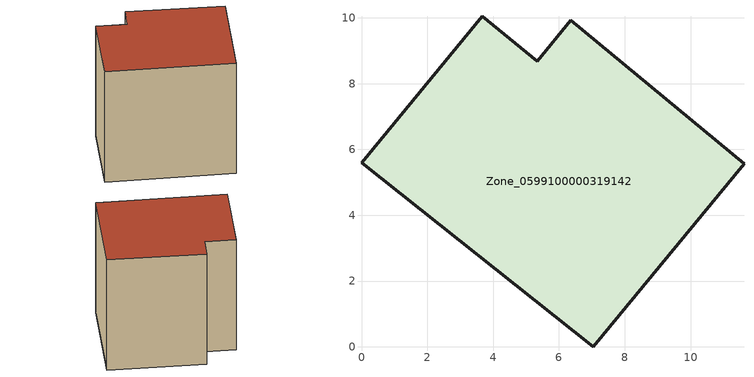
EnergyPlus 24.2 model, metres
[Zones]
Zone_0599100000319142
 floor ground (C_G): 7.04,0 0,5.59 3.67,10.05 5.33,8.68 6.36,9.92 11.62,5.57 z0
 wall outside (C_F): 7.04,0 11.62,5.57 6.36,9.92 5.33,8.68 3.67,10.05 0,5.59 7.04,0 z0:8.91
 roof outside (C_R): 0,5.59 7.04,0 11.62,5.57 6.36,9.92 5.33,8.68 3.67,10.05 z8.91
[BUILDING]
Pand.0599100000319142: North Axis=0; Terrain=City; Loads Convergence Tolerance Value=0.04; Temperature Convergence Tolerance Value=0.4; Solar Distribution=FullExterior; Maximum Number of Warmup Days=25; Minimum Number of Warmup Days=1
[Site:Location]
Rotterdam.The.Hague.AP_ZH_NLD Design_Conditions: Latitude=51.96; Longitude=4.45; Time Zone=1; Elevation=-4.5
[SITE:GROUNDTEMPERATURE:BUILDINGSURFACE]
18, 18, 18, 18, 18, 18, 18, 18, 18, 18, 18, 18
[MATERIAL] Thermal Absorptance=0.9; Solar Absorptance=0.7; Visible Absorptance=0.7
Name | Roughness | Thickness | Conductivity | Density | Specific Heat
G.TC.1992-2005 | MediumSmooth | 0.15 | 0.06 | 540 | 1210
F.TC.1992-2005 | Rough | 0.3 | 0.12 | 1920 | 840
R.TC.1992-2005 | MediumRough | 0.2 | 0.08 | 1500 | 1000
[CONSTRUCTION]
C_G: G.TC.1992-2005
C_F: F.TC.1992-2005
C_R: R.TC.1992-2005
[ZONE]
Zone_0599100000319142: Type=1; Multiplier=1; Ceiling Height=Autocalculate; Volume=Autocalculate; Floor Area=autocalculate; Part of Total Floor Area=Yes
[ZONEINFILTRATION:DESIGNFLOWRATE]
Infil_Zone_0599100000319142: Zone or ZoneList or Space or SpaceList=Zone_0599100000319142; Schedule=AlwaysOn; Design Flow Rate Calculation Method=Flow/Area; Flow Rate per Floor Area=0.0015; Constant Term Coefficient=1; Temperature Term Coefficient=0; Velocity Term Coefficient=0; Velocity Squared Term Coefficient=0
[HVACTEMPLATE:ZONE:IDEALLOADSAIRSYSTEM]
Zone_0599100000319142: Maximum Heating Supply Air Temperature=50; Minimum Cooling Supply Air Temperature=13; Maximum Heating Supply Air Humidity Ratio=0.0156; Minimum Cooling Supply Air Humidity Ratio=0.0077; Heating Limit=NoLimit; Cooling Limit=NoLimit; Dehumidification Control Type=ConstantSensibleHeatRatio; Cooling Sensible Heat Ratio=0.7; Dehumidification Setpoint=60; Humidification Control Type=None; Humidification Setpoint=30; Outdoor Air Method=None; Outdoor Air Flow Rate per Person=0.00944; Outdoor Air Flow Rate per Zone Floor Area=0; Outdoor Air Flow Rate per Zone=0; Demand Controlled Ventilation Type=None; Outdoor Air Economizer Type=NoEconomizer; Heat Recovery Type=None; Sensible Heat Recovery Effectiveness=0.7; Latent Heat Recovery Effectiveness=0.65
[ZONECONTROL:THERMOSTAT]
ThermostatControl_Zone_0599100000319142: Zone or ZoneList=Zone_0599100000319142; Control Type Schedule=DualSetpointControlType; Control 1=Thermostat_Zone_0599100000319142; Temperature Difference Between Cutout And Setpoint=0
[THERMOSTATSETPOINT:DUALSETPOINT]
Thermostat_Zone_0599100000319142: Heating Setpoint Temperature Schedule=HeatingSetpoint_Zone_0599100000319142; Cooling Setpoint Temperature Schedule=CoolingSetpoint_Zone_0599100000319142
[SCHEDULE:COMPACT]
HeatingSetpoint_Zone_0599100000319142: Through: 12/31, For: AllDays, Until: 24:00, 21
CoolingSetpoint_Zone_0599100000319142: Through: 12/31, For: AllDays, Until: 24:00, 24
DualSetpointControlType: Through: 12/31, For: AllDays, Until: 24:00, 4
AlwaysOn: Through: 12/31, For: AllDays, Until: 24:00, 1
